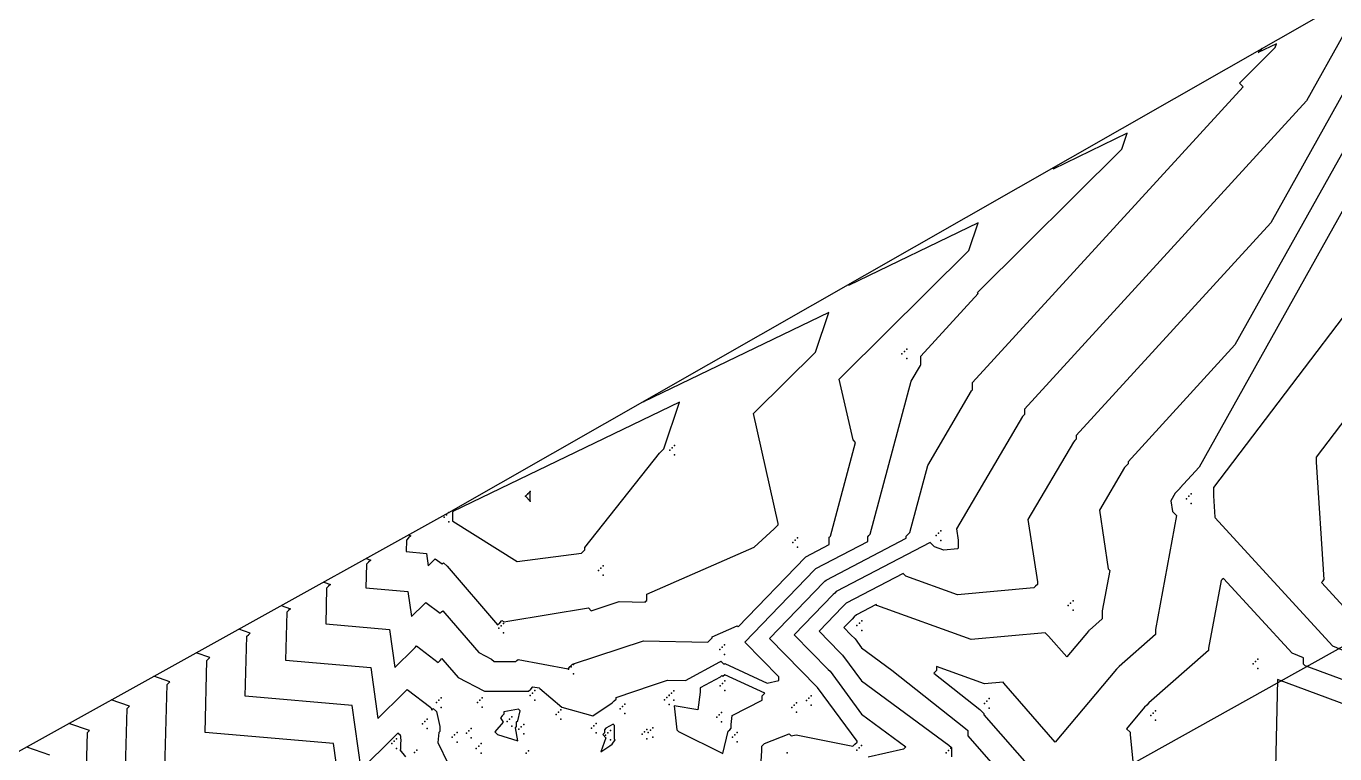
# Model space of a CAD drawing. Header units: metres. Extents: x 419582 to 423558, y 4805372 to 4807539.
# Drawn here: x 420973.7 to 421029.3, y 4805989 to 4806019.9 of the extents above; entities that cross this region are included whole.
import ezdxf

# ---------------------------------------------------------------- set-up
doc = ezdxf.new("R2010")
doc.units = ezdxf.units.M
doc.linetypes.add('PHANTOM', pattern=[2.5, 1.25, -0.25, 0.25, -0.25, 0.25, -0.25])
for name, color, linetype in [('C-TINN', 4, 'Continuous'), ('C-TINN-BNDY', 110, 'Continuous'), ('C-TOPO-MAJR', 9, 'Continuous'), ('C-TOPO-MINR', 8, 'Continuous'), ('LS', 7, 'Continuous')]:
    doc.layers.add(name, color=color, linetype=linetype)
doc.styles.get("Standard").update_dxf_attribs({"font": 'simplex.shx'})

# ---------------------------------------------------------------- blocks, each defined once
blk = doc.blocks.new('AN30 +6 +0')
at = {"linetype": 'PHANTOM', "flags": 128}
for points in [[(0, -11.382), (0, 11.382)], [(-11.382, 0), (11.382, 0)]]:
    blk.add_lwpolyline(points, dxfattribs=at)
at = {"flags": 128}
blk.add_lwpolyline([(-5.375, -5.61), (-5.375, 5.61), (5.846, 5.61), (5.846, -5.61)], close=True, dxfattribs=at)
at = {"layer": 'LS', "insert": (-3.273, -0.383), "char_height": 0.51577, "width": 9.13592, "attachment_point": 1}
blk.add_mtext('AN30\\PBase +6 Leg +0', dxfattribs=at)

msp = doc.modelspace()

# ---------------------------------------------------------------- linework, layer by layer
at = {"color": 31, "lineweight": 30, "true_color": 0xffbd7a, "elevation": 1718.013}
msp.add_lwpolyline([(423449.834, 4807399.592), (423130.593, 4807500.114), (421950.92, 4806612.998), (421795.045, 4806430.988), (421305.015, 4806147.038), (421305.015, 4806147.038), (420630.083, 4805770.97), (419765.157, 4805549.54), (419617.356, 4805580.088)], dxfattribs=at)
at = {"layer": 'C-TINN', "color": 4, "linetype": 'Continuous', "lineweight": -3}
for p in [(421010.88, 4806006, 1669.27), (421010.98, 4806006.1, 1669.27), (421011.08, 4806006.2, 1669.27), (421011.08, 4806005.8, 1669.27), (421001.02, 4806001.91, 1671.92), (421001.12, 4806002.01, 1671.92), (421001.22, 4806002.11, 1671.92), (421001.22, 4806001.71, 1671.92), (420995.1, 4806000.15, 1673), (420994.9, 4805999.95, 1673), (420995, 4806000.05, 1673), (420995.1, 4805999.75, 1673), (421022.96, 4805999.85, 1663.78), (421023.06, 4805999.95, 1663.78), (421023.16, 4806000.05, 1663.78), (421023.16, 4805999.65, 1663.78), (420991.45, 4805999.06, 1671.95), (420991.55, 4805999.16, 1671.95), (420991.65, 4805999.26, 1671.95), (420991.65, 4805998.86, 1671.95), (421012.53, 4805998.48, 1667.22), (421006.24, 4805997.99, 1670.83), (421006.34, 4805998.09, 1670.83), (421006.44, 4805998.19, 1670.83), (421012.33, 4805998.28, 1667.22), (421012.43, 4805998.38, 1667.22), (421012.53, 4805998.08, 1667.22), (421006.44, 4805997.79, 1670.83), (420997.99, 4805996.8, 1671.67), (420998.09, 4805996.9, 1671.67), (420998.19, 4805997, 1671.67), (420998.19, 4805996.6, 1671.67), (421017.94, 4805995.32, 1665.55), (421018.04, 4805995.42, 1665.55), (421018.14, 4805995.52, 1665.55), (421018.14, 4805995.12, 1665.55), (420993.97, 4805994.55, 1670.97), (421009.07, 4805994.56, 1664.47), (421009.17, 4805994.66, 1664.47), (420993.77, 4805994.35, 1670.97), (420993.87, 4805994.45, 1670.97), (420993.97, 4805994.15, 1670.97), (421008.97, 4805994.46, 1664.47), (421009.17, 4805994.26, 1664.47), (421003.15, 4805993.44, 1669.81), (421003.25, 4805993.54, 1669.81), (421003.35, 4805993.64, 1669.81), (421003.35, 4805993.24, 1669.81), (421025.89, 4805992.94, 1662.16), (421025.99, 4805993.04, 1662.16), (420996.73, 4805992.61, 1669.99), (420996.83, 4805992.71, 1669.99), (420996.93, 4805992.81, 1669.99), (420996.93, 4805992.41, 1669.99), (421025.79, 4805992.84, 1662.16), (421025.99, 4805992.64, 1662.16), (421003.16, 4805991.91, 1667.44), (421003.26, 4805992.01, 1667.44), (421003.36, 4805992.11, 1667.44), (420991.22, 4805991.29, 1668.18), (420991.32, 4805991.39, 1668.18), (420992.96, 4805991.3, 1668.78), (420993.06, 4805991.4, 1668.78), (420995.1, 4805991.5, 1668.86), (420995.2, 4805991.6, 1668.86), (420995.3, 4805991.7, 1668.86), (420995.3, 4805991.3, 1668.86), (421000.8, 4805991.31, 1668.07), (421000.9, 4805991.41, 1668.07), (421001, 4805991.51, 1668.07), (421001, 4805991.49, 1668.73), (421001.1, 4805991.59, 1668.73), (421001.2, 4805991.69, 1668.73), (421001.2, 4805991.29, 1668.73), (421003.36, 4805991.71, 1667.44), (421006.82, 4805991.28, 1668.52), (421006.92, 4805991.38, 1668.52), (421007.02, 4805991.48, 1668.52), (421014.48, 4805991.26, 1663.67), (421014.58, 4805991.36, 1663.67), (420991.12, 4805991.19, 1668.18), (420991.32, 4805990.99, 1668.18), (420992.86, 4805991.2, 1668.78), (420993.06, 4805991, 1668.78), (420996.2, 4805990.69, 1668.92), (420996.3, 4805990.79, 1668.92), (420996.4, 4805990.89, 1668.92), (420998.91, 4805990.93, 1668.8), (420999.01, 4805991.03, 1668.8), (420999.11, 4805991.13, 1668.8), (420999.11, 4805990.73, 1668.8), (421001, 4805991.11, 1668.07), (421003.12, 4805990.67, 1667.41), (421003.22, 4805990.77, 1667.41), (421006.2, 4805990.98, 1668.44), (421006.3, 4805991.08, 1668.44), (421006.4, 4805991.18, 1668.44), (421006.4, 4805990.78, 1668.44), (421007.02, 4805991.08, 1668.52), (421014.38, 4805991.16, 1663.67), (421014.58, 4805990.96, 1663.67), (421021.54, 4805990.74, 1662.78), (421021.64, 4805990.84, 1662.78), (420990.53, 4805990.29, 1667.66), (420990.63, 4805990.39, 1667.66), (420990.73, 4805990.49, 1667.66), (420994.12, 4805990.39, 1669.08), (420994.22, 4805990.49, 1669.08), (420994.32, 4805990.59, 1669.08), (420994.32, 4805990.19, 1669.08), (420994.72, 4805990.16, 1668.92), (420994.82, 4805990.26, 1668.92), (420996.4, 4805990.49, 1668.92), (420997.7, 4805990.11, 1668.82), (420997.8, 4805990.21, 1668.82), (420997.9, 4805990.31, 1668.82), (421000.31, 4805990.12, 1668.35), (421003.02, 4805990.57, 1667.41), (421003.22, 4805990.37, 1667.41), (421021.44, 4805990.64, 1662.78), (421021.64, 4805990.44, 1662.78), (420989.32, 4805989.55, 1666.87), (420989.42, 4805989.65, 1666.87), (420990.73, 4805990.09, 1667.66), (420991.79, 4805989.72, 1668.4), (420991.89, 4805989.82, 1668.4), (420991.99, 4805989.92, 1668.4), (420992.39, 4805989.89, 1668.36), (420992.49, 4805989.99, 1668.36), (420992.59, 4805990.09, 1668.36), (420992.59, 4805989.69, 1668.36), (420994.62, 4805990.06, 1668.92), (420994.82, 4805989.86, 1668.92), (420997.9, 4805989.91, 1668.82), (420998.3, 4805989.81, 1669.08), (420998.4, 4805989.91, 1669.08), (420998.5, 4805990.01, 1669.08), (420998.5, 4805989.61, 1669.08), (420999.85, 4805989.85, 1668.47), (420999.95, 4805989.95, 1668.47), (421000.05, 4805990.05, 1668.47), (421000.05, 4805989.65, 1668.47), (421000.11, 4805989.92, 1668.35), (421000.21, 4805990.02, 1668.35), (421000.31, 4805989.72, 1668.35), (421003.69, 4805989.73, 1668.38), (421003.79, 4805989.83, 1668.38), (421003.89, 4805989.93, 1668.38), (420989.22, 4805989.45, 1666.87), (420989.42, 4805989.25, 1666.87), (420990.19, 4805989.07, 1667.42), (420990.29, 4805989.17, 1667.42), (420991.99, 4805989.52, 1668.4), (420992.81, 4805989.25, 1668.91), (420992.91, 4805989.35, 1668.91), (420993.01, 4805989.45, 1668.91), (420993.01, 4805989.05, 1668.91), (420994.93, 4805989.05, 1668.92), (420995.03, 4805989.15, 1668.92), (421003.89, 4805989.53, 1668.38), (421006.01, 4805989.06, 1667.68), (421008.96, 4805989.17, 1667.95), (421009.06, 4805989.27, 1667.95), (421009.16, 4805989.37, 1667.95), (421012.76, 4805989.06, 1666.04), (421012.86, 4805989.16, 1666.04), (421012.96, 4805989.26, 1666.04)]:
    msp.add_point(p, dxfattribs=at)
at = {"layer": 'C-TINN-BNDY', "color": 110, "linetype": 'Continuous', "lineweight": -3, "flags": 128}
msp.add_lwpolyline([(420443.91, 4805743.65), (420493.5, 4805756.98), (420768.14, 4805870.08), (420831.32, 4805906.4), (420889.42, 4805941.39), (420915.5, 4805955.6), (420955.73, 4805979.34), (420991.65, 4805999.26), (421029.07, 4806020.62), (421150.43, 4806089.34), (421193.45, 4806114.76), (421316.74, 4806181.07)], dxfattribs=at)
at = {"layer": 'C-TOPO-MAJR', "color": 9, "linetype": 'Continuous', "lineweight": -3, "flags": 128}
for points, elevation in [([(421031.377, 4806017.746), (421025.014, 4806006.376), (421020.476, 4806001.417), (421020.476, 4806001.328), (421020.398, 4806001.25), (421020.32, 4806001.172), (421019.261, 4805999.364), (421019.638, 4805996.865), (421019.7, 4805996.803), (421019.381, 4805995.085), (421019.381, 4805994.75), (421018.835, 4805994.27), (421018.815, 4805994.25), (421018.795, 4805994.23), (421017.872, 4805993.132), (421017.099, 4805994.02), (421016.957, 4805994.161), (421013.812, 4805993.878), (421009.818, 4805995.319), (421009.779, 4805995.358), (421008.943, 4805994.921), (421008.851, 4805994.829), (421008.759, 4805994.737), (421008.412, 4805994.379), (421008.715, 4805994.07), (421008.889, 4805993.896), (421009.168, 4805993.515), (421010.449, 4805992.572), (421013.583, 4805990.094), (421013.671, 4805990.006), (421013.671, 4805989.782), (421014.754, 4805988.552)], 1665), ([(420988.134, 4805997.31), (420988.325, 4805997.245), (420988.237, 4805997.157), (420988.149, 4805997.069), (420988.122, 4805996.068), (420989.909, 4805995.912), (420990.058, 4805994.842), (420990.594, 4805995.371), (420990.632, 4805995.41), (420990.671, 4805995.448), (420991.279, 4805994.989), (420991.331, 4805995.041), (420991.383, 4805995.093), (420991.479, 4805994.996), (420992.918, 4805993.321), (420993.456, 4805993.043), (420993.567, 4805992.932), (420994.489, 4805992.932), (420994.535, 4805992.978), (420994.581, 4805993.024), (420996.702, 4805992.626), (420996.801, 4805992.725), (420996.9, 4805992.824), (420996.9, 4805992.828), (420996.936, 4805992.834), (420996.938, 4805992.833), (420999.9, 4805993.811), (421002.643, 4805993.763), (421002.733, 4805993.853), (421002.823, 4805993.942), (421002.823, 4805993.983), (421003.888, 4805994.45), (421003.926, 4805994.413), (421006.77, 4805997.355), (421006.783, 4805997.368), (421006.796, 4805997.382), (421007.794, 4805997.903), (421007.794, 4805998.211), (421007.817, 4805998.234), (421007.84, 4805998.257), (421008.909, 4806002.239), (421008.802, 4806002.345), (421008.219, 4806004.928), (421008.291, 4806005.001), (421008.364, 4806005.073), (421013.711, 4806010.382), (421014.108, 4806011.559), (421008.608, 4806008.901), (421008.653, 4806008.946), (421008.699, 4806008.992)], 1670), ([(421030.895, 4805993.885), (421028.683, 4805996.293), (421028.744, 4805996.354), (421028.805, 4805996.415), (421028.475, 4806001.4), (421028.475, 4806001.61), (421033.865, 4806008.7)], 1665), ([(420979.587, 4805988.395), (420979.685, 4805991.965), (420979.742, 4805992.022), (420979.799, 4805992.079), (420979.118, 4805992.31)], 1665)]:
    msp.add_lwpolyline(points, dxfattribs=dict(at, elevation=elevation))
at = {"layer": 'C-TOPO-MINR', "color": 8, "linetype": 'Continuous', "lineweight": -3, "flags": 128}
for points, elevation in [([(421029.649, 4806019.599), (421028.052, 4806016.746), (421016.075, 4806003.657), (421016.075, 4806003.422), (421016.033, 4806003.381), (421015.992, 4806003.34), (421013.197, 4805998.568), (421013.269, 4805998.09), (421013.269, 4805997.743), (421013.256, 4805997.73), (421013.243, 4805997.716), (421012.657, 4805997.664), (421012.261, 4805997.806), (421012.077, 4805997.99), (421008.084, 4805995.905), (421008.024, 4805995.845), (421007.964, 4805995.785), (421006.307, 4805994.071), (421007.752, 4805992.598), (421007.827, 4805992.523), (421009.163, 4805990.705), (421011.05, 4805989.315), (421011, 4805989.266), (421010.951, 4805989.216), (421009.449, 4805988.875)], 1667), ([(421004.894, 4805988.466), (421004.932, 4805989.166), (421004.932, 4805989.349), (421004.987, 4805989.403), (421005.041, 4805989.458), (421006.09, 4805989.868), (421006.174, 4805989.784), (421006.395, 4805989.83), (421008.79, 4805989.338), (421008.881, 4805989.429), (421008.972, 4805989.52), (421008.972, 4805989.555), (421007.296, 4805991.837), (421007.27, 4805991.863), (421005.255, 4805993.918), (421007.566, 4805996.308), (421007.61, 4805996.353), (421007.655, 4805996.397), (421011.057, 4805998.174), (421011.057, 4805998.261), (421011.136, 4805998.339), (421011.214, 4805998.417), (421011.978, 4806001.265), (421013.828, 4806004.424), (421013.851, 4806004.447), (421013.874, 4806004.47), (421013.874, 4806004.777), (421025.36, 4806017.328), (421025.201, 4806017.487), (421026.723, 4806018.998), (421026.779, 4806019.165), (421026, 4806018.789), (421026.093, 4806018.881), (421026.185, 4806018.973)], 1668), ([(421030.513, 4806018.673), (421026.533, 4806011.561), (421018.275, 4806002.537), (421018.275, 4806002.375), (421018.216, 4806002.316), (421018.156, 4806002.256), (421016.229, 4805998.966), (421016.628, 4805996.318), (421016.628, 4805996.21), (421016.555, 4805996.137), (421016.482, 4805996.064), (421013.235, 4805995.771), (421011.039, 4805996.563), (421010.928, 4805996.674), (421008.513, 4805995.413), (421008.437, 4805995.337), (421008.361, 4805995.261), (421007.36, 4805994.225), (421008.233, 4805993.334), (421008.358, 4805993.21), (421009.166, 4805992.11), (421012.863, 4805989.387), (421012.984, 4805989.292), (421012.987, 4805989.289), (421012.987, 4805988.895)], 1666), ([(421032.241, 4806016.82), (421023.494, 4806001.191), (421022.676, 4806000.296), (421022.676, 4806000.28), (421022.58, 4806000.184), (421022.484, 4806000.088), (421022.293, 4805999.762), (421022.361, 4805999.312), (421022.536, 4805999.137), (421021.638, 4805994.295), (421021.638, 4805994.078), (421020.098, 4805992.725), (421020.043, 4805992.669), (421019.987, 4805992.613), (421017.386, 4805989.517), (421015.205, 4805992.02), (421015.17, 4805992.055), (421014.389, 4805991.985), (421012.348, 4805992.721), (421012.348, 4805992.556), (421012.29, 4805992.497), (421012.231, 4805992.439), (421014.182, 4805990.895), (421014.354, 4805990.723), (421014.354, 4805990.668), (421016.478, 4805988.255)], 1664), ([(420986.331, 4805996.31), (420986.62, 4805996.212), (420986.538, 4805996.13), (420986.456, 4805996.048), (420986.415, 4805994.533), (420989.119, 4805994.298), (420989.345, 4805992.678), (420990.155, 4805993.479), (420990.213, 4805993.537), (420990.271, 4805993.596), (420991.192, 4805992.902), (420991.27, 4805992.98), (420991.348, 4805993.058), (420991.392, 4805993.015), (420992.04, 4805992.26), (420993.131, 4805991.696), (420993.151, 4805991.676), (420995.025, 4805991.676), (420995.118, 4805991.769), (420995.212, 4805991.863), (420995.477, 4805991.813), (420995.502, 4805991.788), (420996.44, 4805991.004), (420997.751, 4805990.633), (420998.577, 4805991.179), (420998.66, 4805991.262), (420998.744, 4805991.345), (420998.744, 4805991.412), (421000.285, 4805991.93), (421000.924, 4805992.141), (421001.688, 4805992.128), (421003.153, 4805992.917), (421003.188, 4805992.951), (421003.319, 4805992.82), (421003.353, 4805992.854), (421005.153, 4805992.022), (421005.654, 4805992.135), (421005.654, 4805992.284), (421004.202, 4805993.764), (421007.168, 4805996.832), (421007.197, 4805996.861), (421007.226, 4805996.889), (421009.426, 4805998.038), (421009.426, 4805998.236), (421009.476, 4805998.286), (421009.527, 4805998.337), (421011.271, 4806004.836), (421011.664, 4806005.507), (421011.669, 4806005.512), (421011.674, 4806005.517), (421011.674, 4806005.898), (421014.116, 4806008.566), (421014.082, 4806008.6), (421020.217, 4806014.69), (421020.443, 4806015.362), (421017.304, 4806013.845), (421017.373, 4806013.914), (421017.442, 4806013.982)], 1669), ([(421030.223, 4805993.146), (421029.168, 4805993.587), (421024.156, 4805999.045), (421024.167, 4805999.056), (421024.178, 4805999.067), (421024.118, 4805999.966), (421024.118, 4806000.331), (421033.472, 4806012.634)], 1664), ([(420989.937, 4805998.31), (420990.03, 4805998.278), (420989.936, 4805998.184), (420989.842, 4805998.09), (420989.828, 4805997.602), (420990.699, 4805997.526), (420990.772, 4805997.005), (420991.033, 4805997.263), (420991.052, 4805997.282), (420991.07, 4805997.3), (420991.367, 4805997.077), (420991.392, 4805997.102), (420991.417, 4805997.127), (420991.567, 4805996.978), (420993.705, 4805994.488), (420993.802, 4805994.585), (420993.899, 4805994.682), (420993.987, 4805994.627), (420994.142, 4805994.646), (420997.567, 4805995.209), (420997.688, 4805995.089), (420998.876, 4805995.481), (420999.977, 4805995.462), (421000.013, 4805995.498), (421000.049, 4805995.534), (421000.049, 4805995.79), (421004.611, 4805997.79), (421005.457, 4805998.57), (421005.541, 4805998.655), (421005.626, 4805998.739), (421005.626, 4805998.801), (421004.574, 4806003.46), (421004.608, 4806003.495), (421004.643, 4806003.53), (421007.205, 4806006.074), (421007.772, 4806007.756), (420999.911, 4806003.957), (420999.934, 4806003.979), (420999.956, 4806004.001)], 1671), ([(421033.675, 4805990.656), (421027.991, 4805992.758), (421027.922, 4805992.827), (421027.922, 4805993.088), (421027.441, 4805993.29), (421024.523, 4805996.467), (421024.474, 4805996.419), (421024.426, 4805996.371), (421023.894, 4805993.504), (421023.894, 4805993.405), (421021.362, 4805991.18), (421021.27, 4805991.088), (421021.178, 4805990.996), (421020.411, 4805990.083), (421020.562, 4805989.932), (421020.562, 4805989.834), (421020.836, 4805987.127), (421021.385, 4805985.249), (421021.332, 4805982.943), (421021.332, 4805982.579), (421033.676, 4805975.809)], 1663), ([(420984.527, 4805995.31), (420984.915, 4805995.179), (420984.839, 4805995.103), (420984.763, 4805995.028), (420984.708, 4805992.998), (420988.328, 4805992.683), (420988.631, 4805990.515), (420989.716, 4805991.588), (420989.794, 4805991.665), (420989.872, 4805991.743), (420990.886, 4805990.978), (420990.916, 4805990.878), (420990.95, 4805990.913), (420990.985, 4805990.948), (420991.116, 4805990.817), (420991.263, 4805990.182), (420991.263, 4805989.966), (420991.217, 4805989.92), (420991.178, 4805989.496), (420991.62, 4805988.6)], 1668), ([(420989.812, 4805988.895), (420989.578, 4805989.184), (420989.602, 4805989.207), (420989.602, 4805989.513), (420989.626, 4805989.537), (420989.603, 4805989.755), (420989.589, 4805989.803), (420989.472, 4805989.891), (420989.375, 4805989.793), (420989.277, 4805989.696), (420987.917, 4805988.352), (420987.538, 4805991.069), (420983.001, 4805991.464), (420983.07, 4805994.007), (420983.14, 4805994.076), (420983.209, 4805994.146), (420982.724, 4805994.31)], 1667), ([(420986.973, 4805987.841), (420986.748, 4805989.455), (420981.294, 4805989.929), (420981.377, 4805992.986), (420981.441, 4805993.049), (420981.504, 4805993.113), (420980.921, 4805993.31)], 1666), ([(421034.867, 4805989.194), (421026.824, 4805992.168), (421026.638, 4805984.052), (421026.638, 4805983.809), (421034.867, 4805979.296)], 1662), ([(420977.88, 4805986.86), (420977.992, 4805990.944), (420978.043, 4805990.995), (420978.094, 4805991.046), (420977.314, 4805991.31)], 1664), ([(420976.173, 4805985.326), (420976.299, 4805989.923), (420976.344, 4805989.968), (420976.389, 4805990.013), (420975.511, 4805990.31)], 1663), ([(420973.708, 4805989.31), (420974.684, 4805988.98)], 1662)]:
    msp.add_lwpolyline(points, dxfattribs=dict(at, elevation=elevation))
for points, elevation in [([(421001.436, 4806003.953), (420991.814, 4805999.302), (420991.81, 4805999.298), (420991.805, 4805999.293), (420991.805, 4805998.912), (420991.814, 4805998.902), (420994.543, 4805997.188), (420997.273, 4805997.532), (420997.348, 4805997.607), (420997.423, 4805997.682), (420997.423, 4805997.782), (421000.581, 4806001.78), (421000.674, 4806001.872), (421000.767, 4806001.965), (421001.436, 4806003.953)], 1672), ([(420994.9, 4805999.95), (420995.1, 4805999.75), (420995.1, 4806000.15), (420995, 4806000.05), (420994.9, 4805999.95)], 1673), ([(421004.95, 4805991.301), (421004.95, 4805991.477), (421005.006, 4805991.533), (421005.062, 4805991.589), (421003.358, 4805992.377), (421003.281, 4805992.301), (421003.234, 4805992.348), (421003.158, 4805992.272), (421002.309, 4805991.814), (421002.309, 4805991.641), (421002.207, 4805990.892), (421001.214, 4805991.053), (421001.319, 4805990.036), (421001.394, 4805989.962), (421003.272, 4805989.035), (421003.506, 4805989.981), (421003.567, 4805990.042), (421003.628, 4805990.102), (421003.628, 4805990.259), (421003.676, 4805990.65), (421004.95, 4805991.301)], 1668), ([(420993.95, 4805990.357), (420993.598, 4805989.948), (420993.704, 4805989.842), (420994.575, 4805989.57), (420994.47, 4805990.125), (420994.52, 4805990.175), (420994.52, 4805990.375), (420994.57, 4805990.425), (420994.676, 4805990.848), (420994.604, 4805990.921), (420993.984, 4805990.806), (420993.984, 4805990.699), (420993.911, 4805990.626), (420993.837, 4805990.553), (420993.95, 4805990.357)], 1669), ([(420998.246, 4805990.033), (420998.246, 4805989.91), (420998.177, 4805989.841), (420998.315, 4805989.702), (420998.1, 4805989.1), (420998.473, 4805989.364), (420998.578, 4805989.429), (420998.703, 4805989.615), (420998.677, 4805989.641), (420998.677, 4805989.989), (420998.674, 4805990.216), (420998.617, 4805990.273), (420998.315, 4805990.102), (420998.246, 4805990.033)], 1669)]:
    msp.add_lwpolyline(points, close=True, dxfattribs=dict(at, elevation=elevation))

# ---------------------------------------------------------------- block references
at = {"rotation": 29.12628566}
msp.add_blockref('AN30 +6 +0', (420998.88, 4805976.47, 1666.29), dxfattribs=at)

doc.saveas('drawing.dxf')
